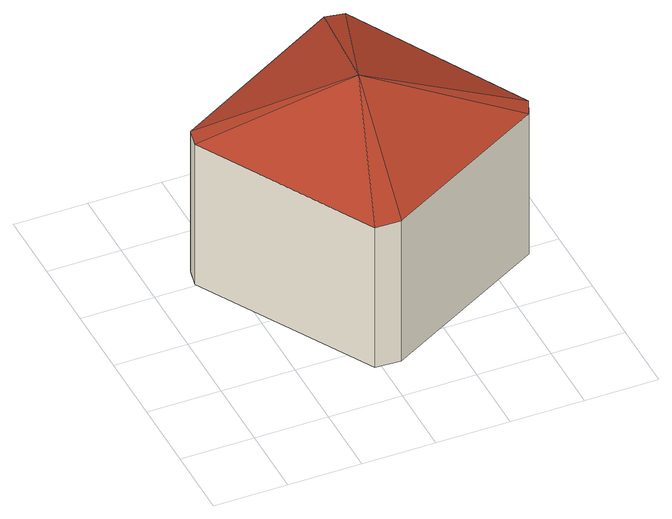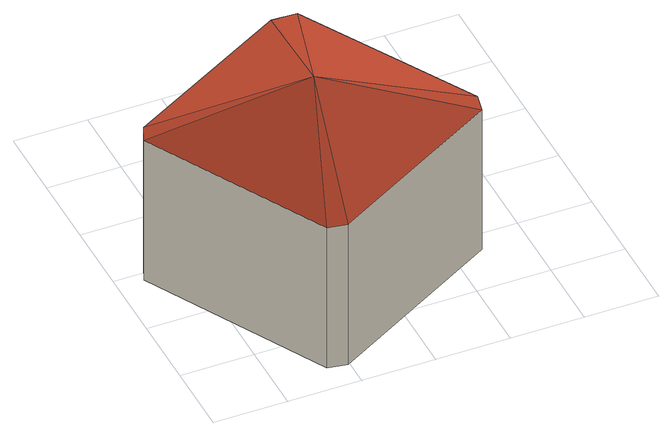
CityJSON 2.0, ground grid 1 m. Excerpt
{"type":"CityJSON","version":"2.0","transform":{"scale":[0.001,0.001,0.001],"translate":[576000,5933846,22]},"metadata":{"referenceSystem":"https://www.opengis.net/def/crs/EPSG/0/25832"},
"CityObjects":{
"building1":{"type":"Building","attributes":{"Grundfläche 2D":"9.726707","Grundhöhe NN":"22.201"},"geometry":[{"type":"Solid","lod":"3","boundaries":[[[[0,1,2]],[[0,3,1]],[[0,2,4]],[[0,4,5]],[[0,5,6]],[[0,6,7]],[[0,7,8]],[[0,8,3]],[[9,10,2,1]],[[10,11,4,2]],[[11,12,5,4]],[[12,13,6,5]],[[13,14,7,6]],[[14,15,8,7]],[[15,16,3,8]],[[16,9,1,3]],[[16,15,14,13,12,11,10,9]]]],"semantics":{"surfaces":[{"type":"RoofSurface"},{"type":"WallSurface"},{"type":"GroundSurface"}],"values":[[0,0,0,0,0,0,0,0,1,1,1,1,1,1,1,1,2]]}}]}
},
"vertices":[
[2586,2641,3134],[3019,4639,2421],[612,3278,2421],[3289,4592,2421],[555,3021,2421],[1914,640,2421],[2263,625,2421],[4543,1886,2421],[4644,2118,2421],[3019,4639,201],[612,3278,201],[555,3021,201],[1914,640,201],[2263,625,201],[4543,1886,201],[4644,2118,201],[3289,4592,201]
]}
